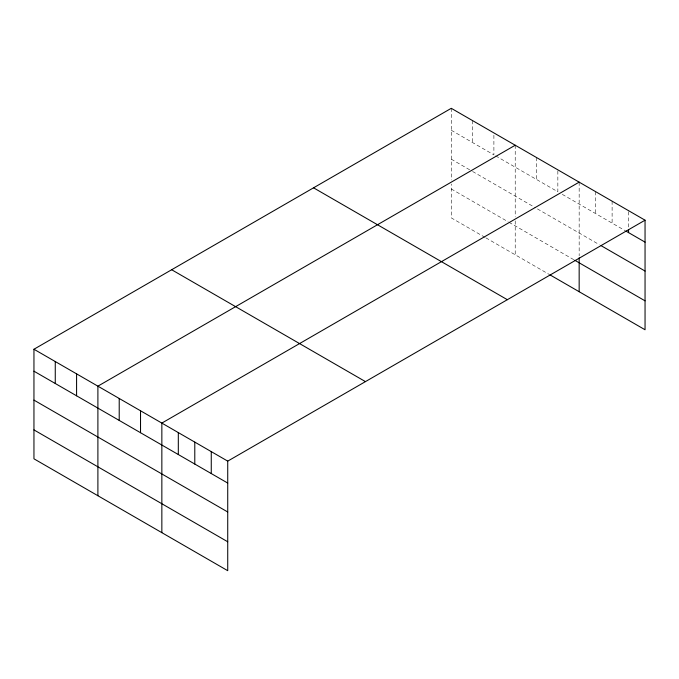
<?xml version="1.0" encoding="UTF-8"?>
<svg xmlns="http://www.w3.org/2000/svg" width="679" height="679" viewBox="0 0 679 679"><rect width="100%" height="100%" fill="white"/><g stroke="black" fill="none" stroke-linecap="round" stroke-linejoin="round"><path stroke-width="0.51" stroke-dasharray="3.4 2.55" d="M451.272 130.258L493.896 154.871L493.896 132.923M495.678 155.89L557.849 191.784L557.849 169.843M562.288 194.355L624.918 230.512M451.272 159.166L471.693 170.964M472.584 171.473L535.646 207.884M537.42 208.911L599.294 244.635M451.272 188.957L508.113 221.778M508.995 222.288L573.831 259.726M485.018 237.361L451.272 217.874L451.272 183.992M485.909 237.871L548.963 274.282M628.576 211.721L628.576 228.441M612.11 201.171L612.11 223.111M595.636 191.656L595.636 213.605M579.162 182.15L579.162 255.847M536.529 157.536L536.529 179.485M515.217 145.23L515.217 216.94M515.217 220.913L515.217 254.795M472.584 120.616L472.584 142.565M451.272 108.309L451.272 180.02"/><path stroke-width="1.02" d="M645.05 220.191L227.728 461.126L227.728 570.691L33.95 458.809L33.95 349.244L451.272 108.309L645.05 220.191L645.05 329.756L549.854 274.791M515.217 145.23L97.895 386.164L97.895 495.729M579.162 182.15L161.848 423.085L161.848 532.65M625.834 231.038L645.05 242.131M601.127 245.688L645.05 271.048M574.723 260.235L645.05 300.839M313.554 187.82L507.332 299.694M171.668 269.741L365.446 381.615M33.95 349.244L227.728 461.126M33.95 371.192L227.728 483.066M33.95 400.109L227.728 511.983M33.95 429.9L227.728 541.774M628.576 229.485L628.576 232.625M579.162 257.833L579.162 291.715M211.262 451.611L211.262 473.56M194.788 442.105L194.788 464.054M178.314 432.599L178.314 454.54M140.528 410.778L140.528 432.727M119.215 398.471L119.215 420.42M76.583 373.857L76.583 395.806M55.262 361.551L55.262 383.499"/></g></svg>
